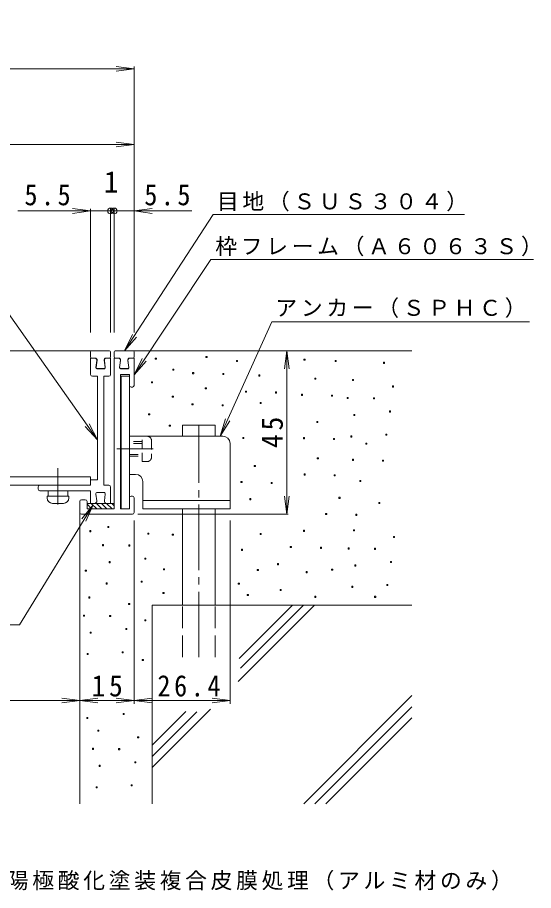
# Model space of a CAD drawing. Units: millimetres, scale not verified. Extents: x -358 to 358, y -275 to 249.
# Drawn here: x 215.9 to 358.1, y 1.1 to 241.4 of the extents above; entities that cross this region are included whole.
import ezdxf
from ezdxf.enums import TextEntityAlignment as Align

# ---------------------------------------------------------------- set-up
doc = ezdxf.new("R2010")
doc.units = ezdxf.units.MM
doc.header["$LTSCALE"] = 2
doc.header["$PDMODE"] = 32
doc.header["$PDSIZE"] = 1.6
for name, pattern in [('CHAIN1', [8, 5, -1, 1, -1]), ('CHAIN2', [12, 9, -1, 1, -1]), ('DASHED1', [1.8, 1.2, -0.6]), ('DASHED3', [4, 3, -1])]:
    doc.linetypes.add(name, pattern=pattern)
for name, color, linetype, lineweight in [('D-0', 3, 'Continuous', 9), ('D-1', 2, 'Continuous', 9), ('D-3', 6, 'Continuous', 5), ('D-4', 7, 'Continuous', 9), ('D-5', 7, 'Continuous', 9)]:
    doc.layers.add(name, color=color, linetype=linetype, lineweight=lineweight)
doc.styles.add('ＭＳ ゴシック', font='')
doc.styles.get('ＭＳ ゴシック').set_extended_font_data('MS Gothic')

msp = doc.modelspace()

# ---------------------------------------------------------------- linework, layer by layer
at = {"layer": 'D-0'}
for p, q in [((241.302, 149.631), (24.562, 149.631)), ((236.101, 147.931), (236.101, 149.331)), ((241.601, 149.331), (241.601, 147.931)), ((237.378, 147.631), (236.101, 147.631)), ((236.101, 143.131), (236.101, 147.631)), ((237.562, 145.083), (237.811, 146.951)), ((237.873, 147.062), (237.599, 145.072)), ((239.83, 147.062), (240.105, 145.072)), ((240.141, 145.083), (239.892, 146.951)), ((241.601, 147.631), (240.325, 147.631)), ((241.601, 143.131), (241.601, 147.631)), ((237.896, 144.731), (239.807, 144.731)), ((237.958, 144.631), (239.745, 144.631)), ((236.602, 142.631), (238.001, 142.631)), ((239.702, 142.631), (239.702, 112.631)), ((241.102, 142.631), (239.702, 142.631)), ((24.562, 114.931), (236.101, 114.931)), ((236.101, 112.631), (236.101, 114.931)), ((236.101, 112.631), (24.562, 112.631)), ((221.602, 112.131), (221.602, 111.631)), ((236.101, 111.131), (222.102, 111.131)), ((224.402, 111.131), (224.402, 109.631)), ((229.802, 111.131), (229.802, 109.631)), ((236.101, 107.631), (236.101, 111.131)), ((237.958, 110.631), (239.745, 110.631)), ((241.102, 112.631), (239.702, 112.631)), ((241.601, 112.131), (241.601, 107.631)), ((224.102, 109.131), (224.102, 109.631)), ((237.562, 110.178), (237.811, 108.31)), ((240.141, 110.178), (239.892, 108.31)), ((225.602, 107.631), (228.602, 107.631)), ((237.216, 107.631), (236.101, 107.631)), ((240.487, 107.631), (241.601, 107.631))]:
    msp.add_line(p, q, dxfattribs=at)
at = {"layer": 'D-0', "linetype": 'CHAIN1'}
msp.add_line((227.102, 117.355), (227.102, 106.002), dxfattribs=at)
at = {"layer": 'D-0', "color": 7}
for points in [[(253.919, 147.314), (253.919, 147.614), (254.219, 147.614), (254.219, 147.314)], [(267.868, 147.776), (267.868, 148.076), (268.168, 148.076), (268.168, 147.776)], [(276.282, 146.701), (276.282, 147.001), (276.582, 147.001), (276.582, 146.701)], [(294.874, 147.051), (294.874, 147.351), (295.174, 147.351), (295.174, 147.051)], [(303.469, 146.701), (303.469, 147.001), (303.769, 147.001), (303.769, 146.701)], [(258.761, 144.32), (258.761, 144.62), (259.061, 144.62), (259.061, 144.32)], [(316.799, 146.174), (316.799, 146.474), (317.099, 146.474), (317.099, 146.174)], [(264.196, 143.331), (264.196, 143.631), (264.496, 143.631), (264.496, 143.331)], [(272.49, 143.1), (272.49, 143.4), (272.79, 143.4), (272.79, 143.1)], [(282.426, 142.689), (282.426, 142.989), (282.726, 142.989), (282.726, 142.689)], [(297.861, 141.812), (297.861, 142.112), (298.161, 142.112), (298.161, 141.812)], [(252.836, 140.826), (252.836, 141.126), (253.136, 141.126), (253.136, 140.826)], [(267.693, 139.181), (267.693, 139.481), (267.992, 139.481), (267.992, 139.181)], [(308.234, 141.477), (308.234, 141.777), (308.534, 141.777), (308.534, 141.477)], [(319.238, 139.661), (319.238, 139.961), (319.538, 139.961), (319.538, 139.661)], [(258.609, 136.876), (258.609, 137.176), (258.909, 137.176), (258.909, 136.876)], [(278.754, 138.244), (278.754, 138.544), (279.054, 138.544), (279.054, 138.244)], [(287.048, 138.013), (287.048, 138.313), (287.348, 138.313), (287.348, 138.013)], [(294.189, 137.367), (294.189, 137.667), (294.489, 137.667), (294.489, 137.367)], [(302.483, 137.136), (302.483, 137.436), (302.783, 137.436), (302.783, 137.136)], [(264.021, 134.736), (264.021, 135.036), (264.321, 135.036), (264.321, 134.736)], [(272.314, 134.505), (272.314, 134.805), (272.614, 134.805), (272.614, 134.505)], [(282.772, 135.124), (282.772, 135.424), (283.072, 135.424), (283.072, 135.124)], [(306.781, 136.471), (306.781, 136.771), (307.081, 136.771), (307.081, 136.471)], [(313.999, 136.386), (313.999, 136.686), (314.299, 136.686), (314.299, 136.386)], [(252.077, 132.014), (252.077, 132.314), (252.377, 132.314), (252.377, 132.014)], [(318.42, 132.784), (318.42, 133.084), (318.72, 133.084), (318.72, 132.784)], [(298.387, 129.885), (298.387, 130.185), (298.687, 130.185), (298.687, 129.885)], [(308.595, 131.802), (308.595, 132.102), (308.895, 132.102), (308.895, 131.802)], [(257.778, 128.898), (257.778, 129.198), (258.078, 129.198), (258.078, 128.898)], [(278.036, 125.477), (278.036, 125.777), (278.336, 125.777), (278.336, 125.477)], [(294.716, 125.44), (294.716, 125.74), (295.016, 125.74), (295.016, 125.44)], [(303.009, 125.209), (303.009, 125.509), (303.309, 125.509), (303.309, 125.209)], [(307.777, 125.907), (307.777, 126.207), (308.077, 126.207), (308.077, 125.907)], [(317.437, 126.398), (317.437, 126.698), (317.737, 126.698), (317.737, 126.398)], [(311.893, 123.922), (311.893, 124.222), (312.193, 124.222), (312.193, 123.922)], [(298.562, 119.888), (298.562, 120.188), (298.862, 120.188), (298.862, 119.888)], [(281.198, 117.783), (281.198, 118.083), (281.498, 118.083), (281.498, 117.783)], [(308.221, 119.477), (308.221, 119.777), (308.521, 119.777), (308.521, 119.477)], [(316.514, 119.246), (316.514, 119.546), (316.814, 119.546), (316.814, 119.246)], [(294.891, 115.442), (294.891, 115.742), (295.191, 115.742), (295.191, 115.442)], [(303.184, 115.212), (303.184, 115.512), (303.484, 115.512), (303.484, 115.212)], [(277.527, 113.338), (277.527, 113.638), (277.827, 113.638), (277.827, 113.338)], [(285.82, 113.107), (285.82, 113.407), (286.12, 113.407), (286.12, 113.107)], [(310.265, 113.638), (310.265, 113.938), (310.565, 113.938), (310.565, 113.638)], [(279.966, 108.639), (279.966, 108.939), (280.265, 108.939), (280.265, 108.639)], [(304.526, 109.013), (304.526, 109.313), (304.826, 109.313), (304.826, 109.013)], [(315.527, 107.587), (315.527, 107.887), (315.827, 107.887), (315.827, 107.587)], [(300.854, 104.568), (300.854, 104.868), (301.154, 104.868), (301.154, 104.568)], [(309.148, 104.337), (309.148, 104.637), (309.448, 104.637), (309.448, 104.337)], [(240.838, 100.99), (240.838, 101.29), (241.138, 101.29), (241.138, 100.99)], [(235.853, 99.826), (235.853, 100.126), (236.153, 100.126), (236.153, 99.826)], [(251.842, 99.173), (251.842, 99.473), (252.142, 99.473), (252.142, 99.173)], [(258.596, 98.89), (258.596, 99.19), (258.896, 99.19), (258.896, 98.89)], [(282.807, 99.037), (282.807, 99.337), (283.108, 99.337), (283.108, 99.037)], [(294.772, 99.928), (294.772, 100.228), (295.072, 100.228), (295.072, 99.928)], [(308.531, 100.073), (308.531, 100.373), (308.831, 100.373), (308.831, 100.073)], [(319.535, 98.257), (319.535, 98.557), (319.835, 98.557), (319.835, 98.257)], [(239.385, 95.983), (239.385, 96.283), (239.685, 96.283), (239.685, 95.983)], [(246.602, 95.899), (246.602, 96.199), (246.902, 96.199), (246.902, 95.899)], [(277.644, 94.693), (277.644, 94.993), (277.944, 94.993), (277.944, 94.693)], [(291.101, 95.482), (291.101, 95.783), (291.401, 95.783), (291.401, 95.482)], [(299.394, 95.252), (299.394, 95.552), (299.694, 95.552), (299.694, 95.252)], [(307.078, 95.066), (307.078, 95.366), (307.378, 95.366), (307.378, 95.066)], [(314.295, 94.982), (314.295, 95.282), (314.595, 95.282), (314.595, 94.982)], [(241.199, 91.314), (241.199, 91.614), (241.499, 91.614), (241.499, 91.314)], [(251.023, 92.296), (251.023, 92.597), (251.323, 92.597), (251.323, 92.296)], [(318.716, 91.38), (318.716, 91.68), (319.016, 91.68), (319.016, 91.38)], [(234.625, 88.951), (234.625, 89.251), (234.925, 89.251), (234.925, 88.951)], [(256.18, 89.302), (256.18, 89.602), (256.48, 89.602), (256.48, 89.302)], [(282.018, 89.164), (282.018, 89.464), (282.318, 89.464), (282.318, 89.164)], [(287.547, 90.743), (287.547, 91.043), (287.847, 91.043), (287.847, 90.743)], [(302.506, 89.251), (302.506, 89.551), (302.806, 89.551), (302.806, 89.251)], [(308.892, 90.397), (308.892, 90.697), (309.192, 90.697), (309.192, 90.397)], [(295.445, 88.538), (295.445, 88.838), (295.745, 88.838), (295.745, 88.538)], [(240.38, 85.419), (240.38, 85.72), (240.68, 85.72), (240.68, 85.419)], [(250.041, 85.911), (250.041, 86.211), (250.341, 86.211), (250.341, 85.911)], [(276.777, 85.365), (276.777, 85.665), (277.077, 85.665), (277.077, 85.365)], [(308.073, 84.503), (308.073, 84.803), (308.373, 84.803), (308.373, 84.503)], [(317.734, 84.994), (317.734, 85.294), (318.034, 85.294), (318.034, 84.994)], [(235.576, 81.579), (235.576, 81.879), (235.876, 81.879), (235.876, 81.579)], [(256.024, 82.832), (256.024, 83.132), (256.324, 83.132), (256.324, 82.832)], [(279.264, 82.286), (279.264, 82.586), (279.564, 82.586), (279.564, 82.286)], [(288.336, 83.635), (288.336, 83.935), (288.636, 83.935), (288.636, 83.635)], [(297.856, 81.76), (297.856, 82.06), (298.156, 82.06), (298.156, 81.76)], [(314.343, 81.76), (314.343, 82.06), (314.643, 82.06), (314.643, 81.76)], [(246.58, 79.763), (246.58, 80.063), (246.88, 80.063), (246.88, 79.763)], [(234.123, 76.572), (234.123, 76.873), (234.423, 76.873), (234.423, 76.572)], [(241.34, 76.488), (241.34, 76.788), (241.64, 76.788), (241.64, 76.488)], [(251.025, 75.27), (251.025, 75.57), (251.325, 75.57), (251.325, 75.27)], [(235.937, 71.903), (235.937, 72.203), (236.237, 72.203), (236.237, 71.903)], [(245.761, 72.886), (245.761, 73.186), (246.061, 73.186), (246.061, 72.886)], [(235.118, 66.009), (235.118, 66.309), (235.418, 66.309), (235.418, 66.009)], [(244.779, 66.5), (244.779, 66.8), (245.079, 66.8), (245.079, 66.5)], [(250.323, 64.395), (250.323, 64.695), (250.623, 64.695), (250.623, 64.395)], [(235.064, 48.434), (235.064, 48.734), (235.364, 48.734), (235.364, 48.434)], [(245.061, 49.487), (245.061, 49.787), (245.361, 49.787), (245.361, 49.487)], [(238.053, 44.921), (238.053, 45.221), (238.353, 45.221), (238.353, 44.921)], [(249.057, 43.105), (249.057, 43.405), (249.357, 43.405), (249.357, 43.105)], [(236.6, 39.914), (236.6, 40.214), (236.9, 40.214), (236.9, 39.914)], [(243.818, 39.83), (243.818, 40.13), (244.118, 40.13), (244.118, 39.83)], [(248.239, 36.228), (248.239, 36.528), (248.539, 36.528), (248.539, 36.228)], [(238.415, 35.245), (238.415, 35.545), (238.714, 35.545), (238.714, 35.245)], [(237.596, 29.351), (237.596, 29.651), (237.896, 29.651), (237.896, 29.351)], [(247.256, 29.842), (247.256, 30.142), (247.556, 30.142), (247.556, 29.842)]]:
    msp.add_lwpolyline(points, close=True, dxfattribs=at)
at = {"layer": 'D-0'}
for points in [[(238.001, 142.631), (238.001, 114.131), (236.101, 114.131)], [(230.102, 109.131), (230.102, 109.631), (224.102, 109.631)]]:
    msp.add_lwpolyline(points, dxfattribs=at)
for centre, radius, start, end in [((236.401, 149.331), 0.3, 90, 180), ((241.302, 149.331), 0.3, 0, 90), ((236.401, 147.931), 0.3, 180, 270), ((237.216, 147.031), 0.6, 352.40482, 90), ((237.378, 147.131), 0.5, 352.14566, 90), ((240.325, 147.131), 0.5, 90, 187.85434), ((240.487, 147.031), 0.6, 90, 187.59523), ((241.302, 147.931), 0.3, 270, 0), ((237.958, 145.031), 0.4, 172.40524, 270), ((237.896, 145.031), 0.3, 172.14566, 270), ((239.745, 145.031), 0.4, 270, 7.59465), ((239.807, 145.031), 0.3, 270, 7.85434), ((236.602, 143.131), 0.5, 180, 270), ((241.102, 143.131), 0.5, 270, 0), ((222.102, 112.131), 0.5, 90, 180), ((222.102, 111.631), 0.5, 180, 270), ((237.958, 110.231), 0.4, 90, 187.593), ((239.745, 110.231), 0.4, 352.40712, 90), ((241.102, 112.131), 0.5, 0, 90), ((225.602, 109.131), 1.5, 180, 270), ((228.602, 109.131), 1.5, 270, 0), ((237.216, 108.231), 0.6, 270, 7.59518), ((240.487, 108.231), 0.6, 172.40477, 270)]:
    msp.add_arc(centre, radius, start, end, dxfattribs=at)
at = {"layer": 'D-1'}
for p, q in [((242.601, 149.331), (242.601, 147.931)), ((247.801, 149.631), (242.902, 149.631)), ((248.102, 149.331), (248.102, 147.931)), ((242.601, 147.631), (242.601, 106.131)), ((243.878, 147.631), (242.601, 147.631)), ((244.062, 145.084), (244.311, 146.951)), ((244.373, 147.062), (244.098, 145.072)), ((246.33, 147.062), (246.604, 145.072)), ((246.641, 145.084), (246.392, 146.951)), ((248.102, 147.631), (246.825, 147.631)), ((248.102, 140.131), (248.102, 147.631)), ((244.396, 144.731), (246.307, 144.731)), ((244.458, 144.631), (246.245, 144.631)), ((246.802, 143.131), (244.301, 143.131)), ((244.301, 143.131), (244.301, 106.131)), ((246.802, 106.131), (246.802, 143.131)), ((247.302, 139.631), (247.602, 139.631)), ((272.502, 126.131), (246.802, 126.131)), ((244.301, 124.131), (244.502, 124.331)), ((244.502, 124.131), (244.301, 124.131)), ((274.502, 124.131), (274.502, 106.131)), ((244.301, 121.131), (244.502, 120.931)), ((244.302, 121.131), (244.502, 121.131)), ((248.502, 115.631), (246.802, 115.631)), ((250.502, 113.631), (250.502, 106.131)), ((233.602, 108.631), (234.602, 108.631)), ((247.302, 109.631), (247.602, 109.631)), ((248.102, 105.131), (248.102, 109.131)), ((250.502, 108.431), (274.502, 108.431)), ((233.102, 105.131), (233.102, 108.131)), ((235.102, 108.131), (235.102, 106.131)), ((242.601, 107.631), (235.102, 107.631)), ((236.359, 106.131), (235.102, 107.388)), ((242.601, 106.131), (235.102, 106.131)), ((237.773, 106.131), (236.273, 107.631)), ((239.187, 106.131), (237.687, 107.631)), ((240.602, 106.131), (239.102, 107.631)), ((242.016, 106.131), (240.516, 107.631)), ((242.601, 106.959), (241.93, 107.631)), ((246.802, 106.131), (244.301, 106.131)), ((250.502, 106.131), (274.502, 106.131)), ((247.602, 104.631), (233.602, 104.631))]:
    msp.add_line(p, q, dxfattribs=at)
at = {"layer": 'D-1', "linetype": 'CHAIN1'}
msp.add_line((243.355, 122.631), (253.763, 122.631), dxfattribs=at)
at = {"layer": 'D-1', "linetype": 'DASHED1'}
for p, q in [((250.302, 124.631), (246.802, 124.631)), ((250.302, 124.131), (246.802, 124.131)), ((252.901, 124.83), (252.901, 120.43)), ((246.802, 121.131), (250.302, 121.131)), ((246.802, 120.631), (250.302, 120.631)), ((251.601, 119.131), (250.302, 119.131))]:
    msp.add_line(p, q, dxfattribs=at)
at = {"layer": 'D-1'}
msp.add_lwpolyline([(246.802, 142.631), (244.502, 142.631), (244.502, 106.131)], dxfattribs=at)
at = {"layer": 'D-1', "linetype": 'DASHED1'}
msp.add_lwpolyline([(250.302, 119.131), (250.302, 126.131), (251.601, 126.131)], dxfattribs=at)
at = {"layer": 'D-1'}
for centre, radius, start, end in [((242.902, 149.331), 0.3, 90, 180), ((247.801, 149.331), 0.3, 0, 90), ((242.902, 147.931), 0.3, 180, 270), ((243.716, 147.031), 0.6, 352.40598, 90), ((243.878, 147.131), 0.5, 352.14566, 90), ((246.825, 147.131), 0.5, 90, 187.85434), ((246.987, 147.031), 0.6, 90, 187.5941), ((247.801, 147.931), 0.3, 270, 0), ((244.458, 145.031), 0.4, 172.40535, 270), ((244.396, 145.031), 0.3, 172.14566, 270), ((246.245, 145.031), 0.4, 270, 7.59465), ((246.307, 145.031), 0.3, 270, 7.85434), ((247.302, 140.131), 0.5, 180, 270), ((247.602, 140.131), 0.5, 270, 0), ((272.502, 124.131), 2, 0, 90), ((248.502, 113.631), 2, 0, 90), ((233.602, 108.131), 0.5, 90, 180), ((234.602, 108.131), 0.5, 0, 90), ((247.302, 109.131), 0.5, 90, 180), ((247.602, 109.131), 0.5, 0, 90), ((233.602, 105.131), 0.5, 180, 270), ((247.602, 105.131), 0.5, 270, 0)]:
    msp.add_arc(centre, radius, start, end, dxfattribs=at)
at = {"layer": 'D-1', "linetype": 'DASHED1'}
for centre, start, end in [((251.601, 124.83), 1.34737, 90.00069), ((251.601, 120.43), 269.99731, 0.00806)]:
    msp.add_arc(centre, 1.3, start, end, dxfattribs=at)
at = {"layer": 'D-3'}
for p, q in [((324.625, 149.631), (247.801, 149.631)), ((261.392, 129.164), (270.392, 129.164)), ((261.392, 126.131), (261.392, 129.164)), ((270.392, 126.131), (270.392, 129.164)), ((261.392, 79.631), (261.392, 106.131)), ((270.392, 79.631), (270.392, 106.131)), ((233.102, 105.131), (233.102, 24.93)), ((253.102, 79.631), (253.102, 24.93)), ((324.625, 79.631), (253.102, 79.631)), ((297.811, 79.631), (276.774, 58.594)), ((291.691, 79.631), (276.993, 64.932)), ((294.751, 79.631), (277.43, 62.309)), ((324.625, 54.732), (294.824, 24.93)), ((269.124, 50.944), (253.102, 34.921)), ((324.625, 51.672), (297.884, 24.93)), ((262.376, 50.315), (253.102, 41.041)), ((265.409, 50.288), (253.102, 37.981)), ((324.625, 48.612), (300.944, 24.93))]:
    msp.add_line(p, q, dxfattribs=at)
at = {"layer": 'D-3', "linetype": 'CHAIN2'}
msp.add_line((265.892, 65.286), (265.892, 129.164), dxfattribs=at)
at = {"layer": 'D-3', "linetype": 'DASHED3'}
for p, q in [((261.392, 65.286), (261.392, 79.631)), ((270.392, 65.286), (270.392, 79.631))]:
    msp.add_line(p, q, dxfattribs=at)
at = {"layer": 'D-4'}
for p, q in [((7.845, 227.262), (248.102, 227.262)), ((248.102, 227.262), (243.144, 227.914)), ((248.102, 227.262), (243.144, 226.609)), ((248.102, 154.631), (248.102, 227.862)), ((248.102, 206.428), (243.144, 207.081)), ((248.102, 206.428), (243.144, 205.776)), ((263.998, 188.129), (216.063, 188.129)), ((236.101, 188.129), (231.144, 188.781)), ((236.101, 188.129), (231.144, 187.476)), ((236.101, 154.631), (236.101, 188.729)), ((241.601, 154.631), (241.601, 188.729)), ((242.601, 154.631), (242.601, 188.729)), ((248.102, 188.129), (253.059, 188.781)), ((248.102, 188.129), (253.059, 187.476)), ((290.149, 149.631), (289.496, 144.673)), ((290.149, 104.631), (290.149, 149.631)), ((290.149, 149.631), (290.801, 144.673)), ((290.149, 104.631), (289.496, 109.588)), ((290.149, 104.631), (290.801, 109.588)), ((249.102, 104.631), (290.549, 104.631)), ((248.102, 102.895), (248.102, 52.439)), ((274.502, 102.895), (274.502, 52.439)), ((7.845, 53.402), (274.502, 53.402)), ((238.059, 54.055), (228.144, 52.75)), ((238.059, 52.75), (228.144, 54.055)), ((253.059, 54.055), (243.144, 52.75)), ((253.059, 52.75), (243.144, 54.055)), ((274.502, 53.402), (269.544, 54.055)), ((274.502, 53.402), (269.544, 52.75))]:
    msp.add_line(p, q, dxfattribs=at)
msp.add_lwpolyline([(248.102, 206.428), (148.101, 206.428), (153.059, 207.081)], dxfattribs=at)
for p in [(241.601, 188.129), (242.601, 188.129)]:
    msp.add_point(p, dxfattribs=at)
at = {"layer": 'D-5'}
for p, q in [((238.001, 125.108), (155.985, 241.399)), ((269.892, 187.126), (245.445, 149.631)), ((269.892, 187.126), (339.073, 187.126)), ((269.214, 174.794), (248.102, 143.01)), ((269.214, 174.794), (358.139, 174.794)), ((286.014, 157.569), (271.823, 126.131)), ((286.014, 157.569), (357.014, 157.569)), ((245.445, 149.631), (247.606, 154.14)), ((245.445, 149.631), (248.699, 153.427)), ((248.102, 143.01), (250.301, 147.501)), ((248.102, 143.01), (251.388, 146.778)), ((271.823, 126.131), (273.268, 130.917)), ((271.823, 126.131), (274.457, 130.38)), ((238.001, 125.108), (234.611, 128.783)), ((238.001, 125.108), (235.678, 129.535)), ((236.834, 107.275), (233.681, 103.394)), ((216.475, 74.176), (153.456, 74.176))]:
    msp.add_line(p, q, dxfattribs=at)
msp.add_lwpolyline([(216.475, 74.176), (236.834, 107.275), (234.793, 102.71)], dxfattribs=at)

# ---------------------------------------------------------------- texts
at = {"layer": 'D-4', "color": 2, "style": 'ＭＳ ゴシック'}
msp.add_text('1', height=5.865, dxfattribs=at).set_placement((239.746, 191.449), align=Align.BOTTOM_LEFT)
at = {"layer": 'D-4', "color": 2, "char_height": 5.865, "attachment_point": 7, "style": 'ＭＳ ゴシック'}
for s, insert in [('\\T1.27;\\W0.9;5.5', (217.875, 189.603)), ('\\T1.27;\\W0.9;5.5', (250.896, 189.603)), ('\\T1.27;\\W0.95;15', (236.352, 54.402)), ('\\T1.28;\\W0.9;26.4', (254.508, 54.402))]:
    msp.add_mtext(s, dxfattribs=dict(at, insert=insert))
at = {"layer": 'D-4', "color": 2, "insert": (289.149, 122.881), "char_height": 5.865, "attachment_point": 7, "rotation": 90, "style": 'ＭＳ ゴシック'}
msp.add_mtext('\\T1.27;\\W0.95;45', dxfattribs=at)
at = {"layer": 'D-4', "insert": (191.948, 1.058), "char_height": 4.399, "attachment_point": 7, "style": 'ＭＳ ゴシック'}
msp.add_mtext('\\T1.17;処理：陽極酸化塗装複合皮膜処理（アルミ材のみ）', dxfattribs=at)
at = {"layer": 'D-5', "char_height": 4.399, "attachment_point": 7, "style": 'ＭＳ ゴシック'}
for s, insert in [('\\T1.17;目地（ＳＵＳ３０４）', (270.906, 187.998)), ('\\T1.17;枠フレーム（Ａ６０６３Ｓ）', (270.437, 175.647)), ('\\T1.17;アンカー（ＳＰＨＣ）', (287.008, 158.693))]:
    msp.add_mtext(s, dxfattribs=dict(at, insert=insert))

doc.saveas('drawing.dxf')
